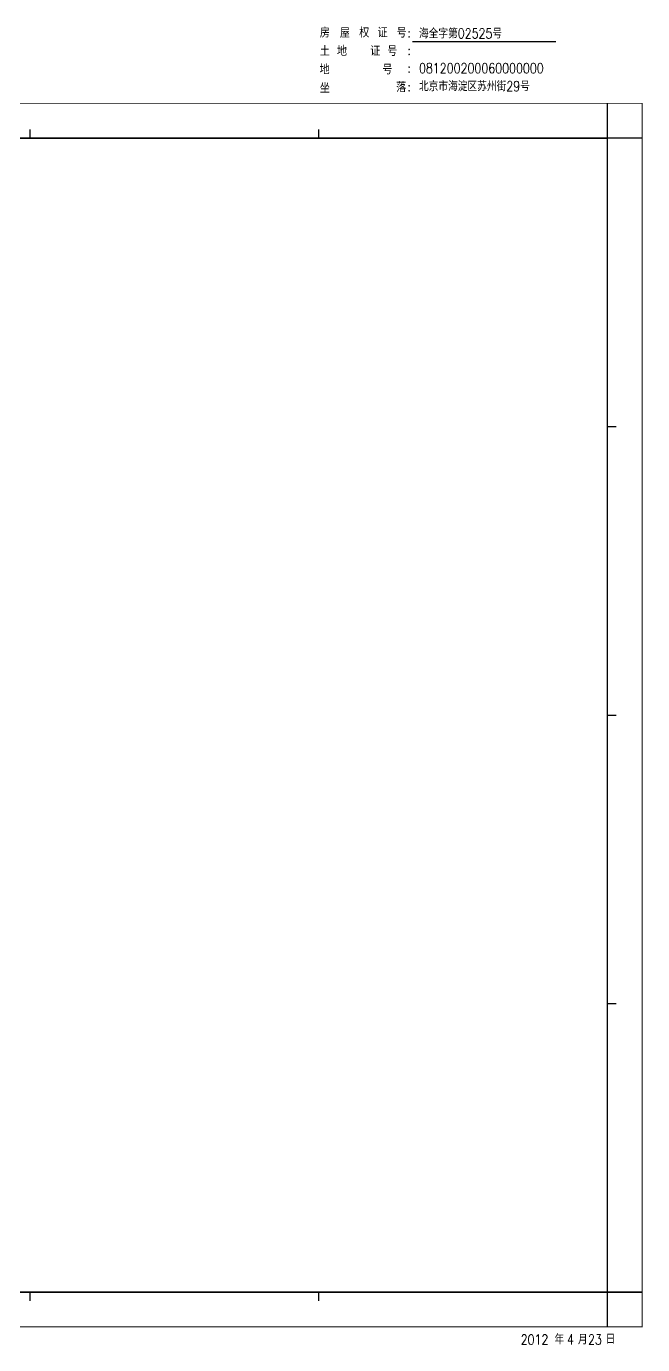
# Model space of a CAD drawing. Extents: x -9390 to -4743, y 24196 to 25839.
# Drawn here: x -6941.2 to -6727.8, y 25373.7 to 25830.6 of the extents above; entities that cross this region are included whole.
import ezdxf

# ---------------------------------------------------------------- set-up
doc = ezdxf.new("R2010")
doc.units = 0
doc.header["$MEASUREMENT"] = 0
doc.layers.get('0').update_dxf_attribs({"linetype": 'CONTINUOUS'})
doc.layers.add('TK', color=7, linetype='CONTINUOUS')
doc.styles.add('1', font='romand.shx', dxfattribs={"width": 0.8, "bigfont": 'hzfs.shx'})
doc.styles.add('HZ', font='rs', dxfattribs={"width": 0.8, "bigfont": 'hztxt'})

# ---------------------------------------------------------------- blocks, each defined once
blk = doc.blocks.new('A$C66C8112C')
at = {"linetype": 'CONTINUOUS'}
for p, q in [((12.15, 424.15), (12.15, 0.15)), ((12.15, 424.15), (12.15, 0.15)), ((512.15, 0.15), (512.15, 424.15)), ((512.15, 0.15), (512.15, 424.15)), ((524.15, 412.15), (0.15, 412.15)), ((524.15, 412.15), (0.15, 412.15)), ((524.15, 12.15), (0.15, 12.15)), ((0.15, 12.15), (524.15, 12.15)), ((0.15, 12.15), (524.15, 12.15))]:
    blk.add_line(p, q, dxfattribs=at)
at = {"linetype": 'CONTINUOUS', "const_width": 0.3, "flags": 128}
blk.add_lwpolyline([(0.15, 0.15), (524.15, 0.15), (524.15, 424.15), (0.15, 424.15)], close=True, dxfattribs=at)
at = {"linetype": 'CONTINUOUS', "flags": 128}
for points in [[(112.15, 412.15), (112.15, 415.15)], [(212.15, 412.15), (212.15, 415.15)], [(312.15, 412.15), (312.15, 415.15)], [(412.15, 412.15), (412.15, 415.15)], [(9.15, 312.15), (12.15, 312.15)], [(512.15, 312.15), (515.15, 312.15)], [(9.15, 212.15), (12.15, 212.15)], [(512.15, 212.15), (515.15, 212.15)], [(9.15, 112.15), (12.15, 112.15)], [(512.15, 112.15), (515.15, 112.15)], [(112.15, 9.15), (112.15, 12.15)], [(212.15, 9.15), (212.15, 12.15)], [(312.15, 9.15), (312.15, 12.15)], [(412.15, 9.15), (412.15, 12.15)]]:
    blk.add_lwpolyline(points, dxfattribs=at)

msp = doc.modelspace()

# ---------------------------------------------------------------- linework, layer by layer
at = {"layer": 'TK', "linetype": 'CONTINUOUS'}
for p, q in [((-6807.47, 25825.37), (-6757.83, 25825.37)), ((-7239.95, 25791.87), (-6739.95, 25791.87)), ((-6739.95, 25391.87), (-6739.95, 25791.87)), ((-7239.95, 25391.87), (-6739.95, 25391.87))]:
    msp.add_line(p, q, dxfattribs=at)

# ---------------------------------------------------------------- block references
msp.add_blockref('A$C66C8112C', (-7252.1, 25379.72), dxfattribs=at)

# ---------------------------------------------------------------- texts
at = {"color": 7, "linetype": 'CONTINUOUS', "style": 'HZ', "width": 0.8}
for s, p in [('海全字第02525号', (-6805.25, 25826.37)), ('081200200060000000', (-6805.25, 25814.31)), ('北京市海淀区苏州街29号', (-6805.25, 25808.1))]:
    msp.add_text(s, height=3.5, dxfattribs=at).set_placement(p)
at = {"layer": 'TK', "linetype": 'CONTINUOUS', "style": 'HZ'}
for s, p in [('房', (-6839.57, 25826.67)), ('屋', (-6832.64, 25826.59)), ('权', (-6825.95, 25826.7)), ('证', (-6819.61, 25826.7)), ('号', (-6813.01, 25826.67)), ('土 地   证 号', (-6839.57, 25820.31)), ('地       号', (-6839.68, 25813.93)), ('坐', (-6839.57, 25807.48)), ('落', (-6813.15, 25807.78))]:
    msp.add_text(s, height=3.5, dxfattribs=at).set_placement(p)
at = {"layer": 'TK', "linetype": 'CONTINUOUS', "width": 0.8}
for s, height, style, p in [(':', 3, '1', (-6809.14, 25826.82)), (':', 3, '1', (-6809.14, 25820.73)), (':', 3, '1', (-6809.14, 25814.53)), (':', 3, '1', (-6809.14, 25808.05)), ('2012', 3.5, 'HZ', (-6770.03, 25373.69)), ('年', 3.5, 'HZ', (-6758.3, 25373.84)), ('4', 3.5, 'HZ', (-6753.98, 25373.77)), ('月', 3.5, 'HZ', (-6750.2, 25373.78)), ('23', 3.5, 'HZ', (-6746.71, 25373.73)), ('日', 3.5, 'HZ', (-6740.61, 25373.93))]:
    msp.add_text(s, height=height, dxfattribs=dict(at, style=style)).set_placement(p)

doc.saveas('drawing.dxf')
